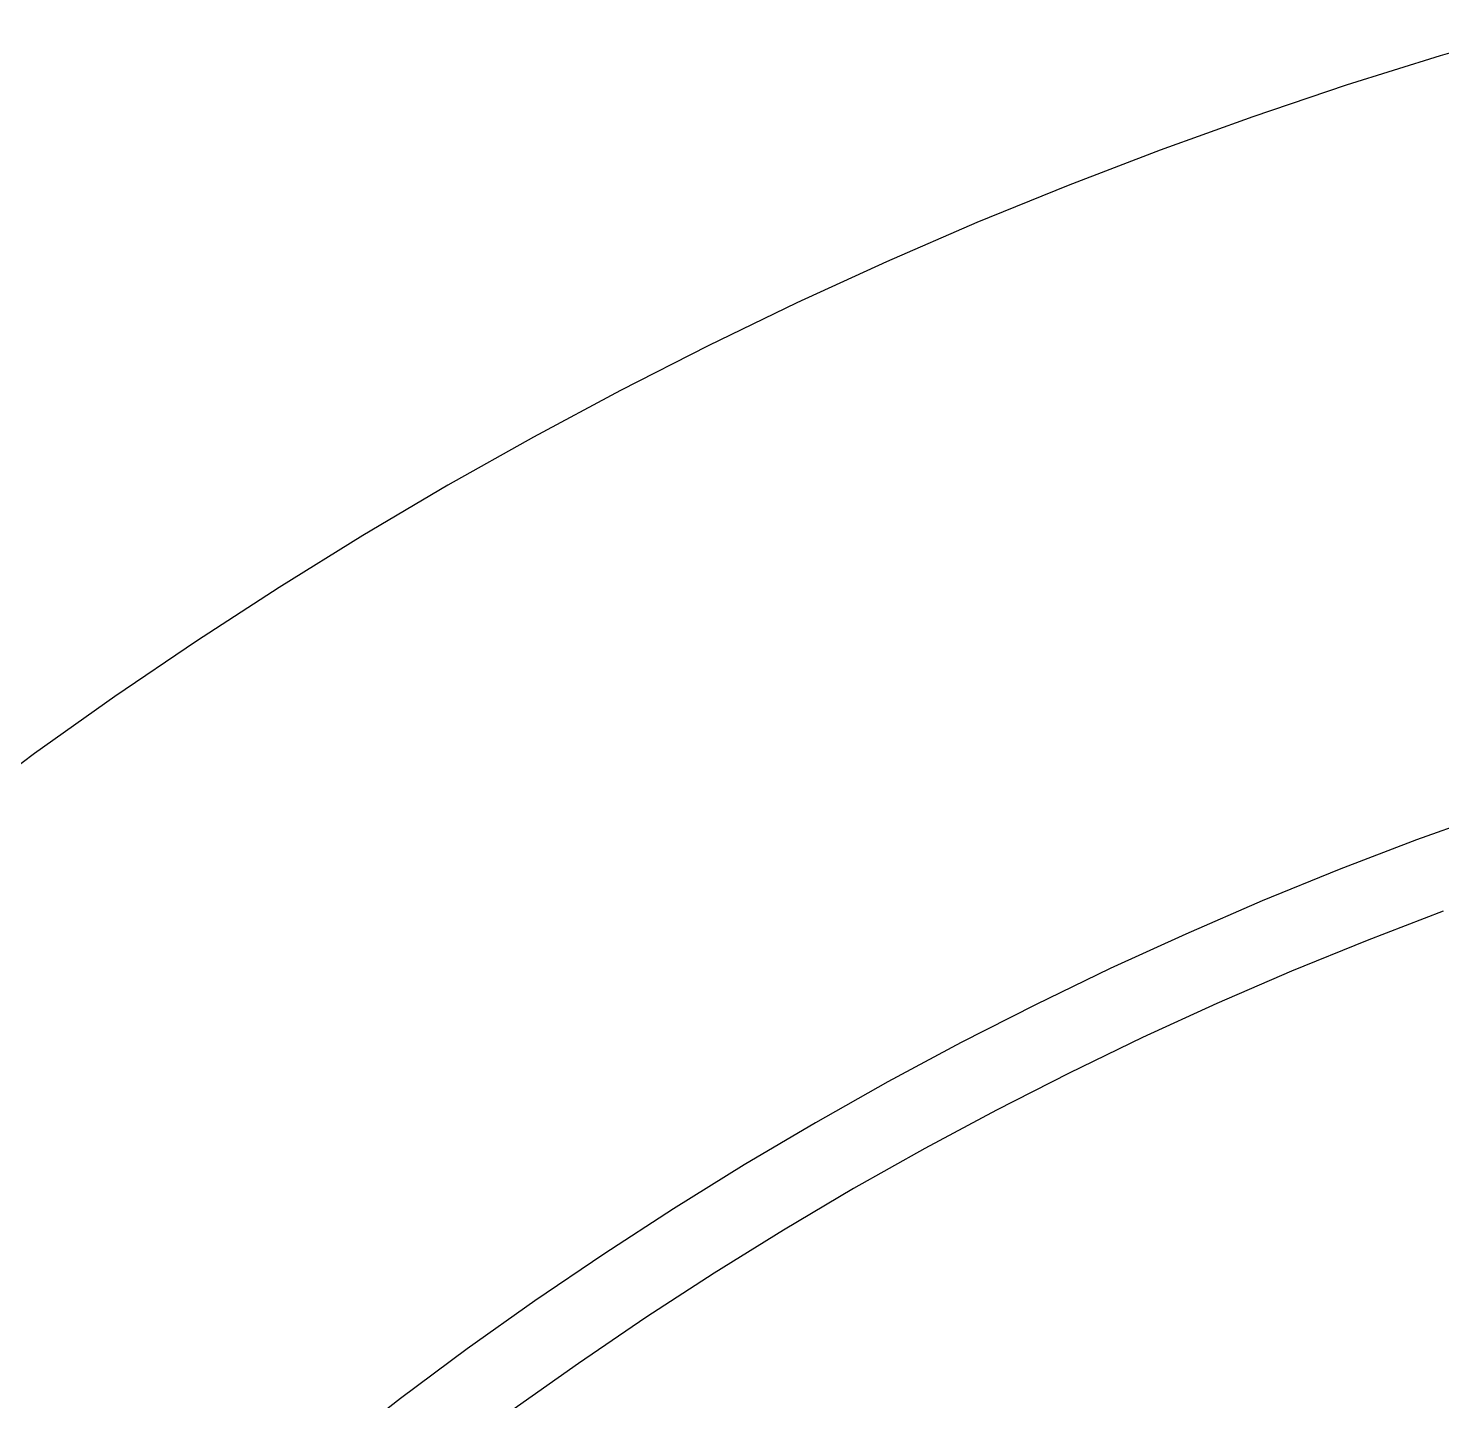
# Model space of a CAD drawing. Header units: metres. Extents: x 0.1 to 21.3, y -11.9 to -0.1.
# Drawn here: x 12.123 to 13.864, y -1.996 to -0.306 of the extents above; entities that cross this region are included whole.
import ezdxf

# ---------------------------------------------------------------- set-up
doc = ezdxf.new("R2010")
doc.units = ezdxf.units.M

msp = doc.modelspace()

# ---------------------------------------------------------------- linework, layer by layer
at = {"layer": 'GROUP2'}
for p, q in [((13.9788, -0.3062), (13.8623, -0.3401)), ((13.8623, -0.3401), (13.7464, -0.3764)), ((13.7464, -0.3764), (13.6314, -0.4151)), ((13.6314, -0.4151), (13.5172, -0.4562)), ((13.5172, -0.4562), (13.4039, -0.4997)), ((13.4039, -0.4997), (13.2915, -0.5456)), ((13.2915, -0.5456), (13.1801, -0.5938)), ((13.1801, -0.5938), (13.0698, -0.6443)), ((13.0698, -0.6443), (12.9605, -0.6971)), ((12.9605, -0.6971), (12.8524, -0.7522)), ((12.8524, -0.7522), (12.7454, -0.8096)), ((12.7454, -0.8096), (12.6397, -0.8691)), ((12.6397, -0.8691), (12.5352, -0.9309)), ((12.5352, -0.9309), (12.432, -0.9949)), ((12.432, -0.9949), (12.3303, -1.061)), ((12.3303, -1.061), (12.2299, -1.1292)), ((12.2299, -1.1292), (12.1309, -1.1995)), ((12.1309, -1.1995), (12.0335, -1.2719)), ((13.9295, -1.271), (13.8331, -1.3057)), ((13.8331, -1.3057), (13.7375, -1.3424)), ((13.7375, -1.3424), (13.6427, -1.381)), ((13.6427, -1.381), (13.5488, -1.4217)), ((13.8658, -1.3935), (13.772, -1.4295)), ((13.5488, -1.4217), (13.4557, -1.4643)), ((13.772, -1.4295), (13.6791, -1.4675)), ((13.4557, -1.4643), (13.3635, -1.5089)), ((13.6791, -1.4675), (13.5869, -1.5074)), ((13.3635, -1.5089), (13.2723, -1.5554)), ((13.5869, -1.5074), (13.4956, -1.5492)), ((13.4956, -1.5492), (13.4052, -1.5929)), ((13.2723, -1.5554), (13.182, -1.6038)), ((13.4052, -1.5929), (13.3157, -1.6385)), ((13.182, -1.6038), (13.0928, -1.654)), ((13.3157, -1.6385), (13.2272, -1.6859)), ((13.0928, -1.654), (13.0047, -1.7061)), ((13.2272, -1.6859), (13.1397, -1.7352)), ((13.0047, -1.7061), (12.9177, -1.7601)), ((13.1397, -1.7352), (13.0533, -1.7863)), ((12.9177, -1.7601), (12.8318, -1.8159)), ((13.0533, -1.7863), (12.9679, -1.8393)), ((12.8318, -1.8159), (12.7471, -1.8734)), ((12.9679, -1.8393), (12.8837, -1.894)), ((12.7471, -1.8734), (12.6636, -1.9327)), ((12.8837, -1.894), (12.8006, -1.9504)), ((12.6636, -1.9327), (12.5814, -1.9938)), ((12.8006, -1.9504), (12.7188, -2.0086)), ((12.5814, -1.9938), (12.5005, -2.0565))]:
    msp.add_line(p, q, dxfattribs=at)

doc.saveas('drawing.dxf')
